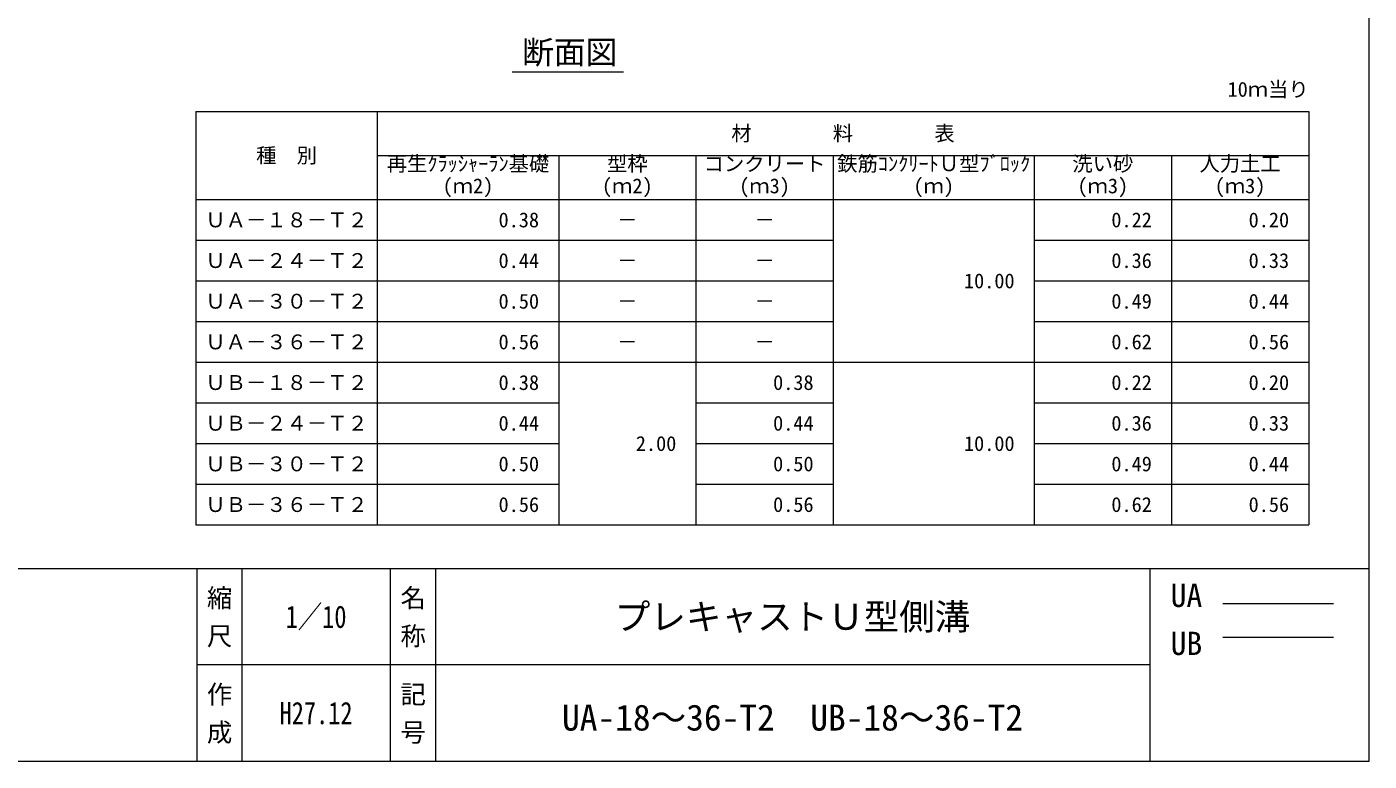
# Model space of a CAD drawing. Units: millimetres at full size, sheet at 1:10; details may follow other scales. Extents: x 121 to 2859, y 2322 to 4189.
# Drawn here: x 1490 to 2859, y 2322 to 3072 of the extents above; entities that cross this region are included whole.
import ezdxf
from ezdxf.enums import TextEntityAlignment as Align

# ---------------------------------------------------------------- set-up
doc = ezdxf.new("R2010")
doc.units = ezdxf.units.MM
doc.header["$LTSCALE"] = 10
for name, color, linetype, lineweight in [('0_2', 7, 'Continuous', 13), ('_0-0_', 7, 'Continuous', 13), ('寸法', 1, 'Continuous', 13), ('本体', 7, 'Continuous', 13)]:
    doc.layers.add(name, color=color, linetype=linetype, lineweight=lineweight)
doc.styles.add('@ＭＳ ゴシック', font='')
doc.styles.add('ＭＳ ゴシック', font='')
doc.styles.get('@ＭＳ ゴシック').set_extended_font_data('@MS Gothic')
doc.styles.get('ＭＳ ゴシック').set_extended_font_data('MS Gothic')

msp = doc.modelspace()

# ---------------------------------------------------------------- linework, layer by layer
at = {"layer": '0_2'}
for p, q in [((1662.68, 2985.34), (1662.68, 2563.34)), ((1662.68, 2985.34), (2797.68, 2985.34)), ((1847.68, 2985.34), (1847.68, 2563.34)), ((2797.68, 2985.34), (2797.68, 2563.34)), ((1847.68, 2940.34), (2797.68, 2940.34)), ((2032.68, 2940.34), (2032.68, 2563.34)), ((2172.68, 2940.34), (2172.68, 2563.34)), ((2312.68, 2940.34), (2312.68, 2563.34)), ((2517.68, 2940.34), (2517.68, 2563.34)), ((2657.68, 2940.34), (2657.68, 2563.34)), ((1662.68, 2895.34), (2797.68, 2895.34)), ((1662.68, 2853.84), (2312.68, 2853.84)), ((2517.68, 2853.84), (2797.68, 2853.84)), ((1662.68, 2812.34), (2312.68, 2812.34)), ((2517.68, 2812.34), (2797.68, 2812.34)), ((1662.68, 2770.84), (2312.68, 2770.84)), ((2517.68, 2770.84), (2797.68, 2770.84)), ((1662.68, 2729.34), (2797.68, 2729.34)), ((1662.68, 2687.84), (2032.68, 2687.84)), ((2172.68, 2687.84), (2312.68, 2687.84)), ((2517.68, 2687.84), (2797.68, 2687.84)), ((1662.68, 2646.34), (2032.68, 2646.34)), ((2172.68, 2646.34), (2312.68, 2646.34)), ((2517.68, 2646.34), (2797.68, 2646.34)), ((1662.68, 2604.84), (2032.68, 2604.84)), ((2172.68, 2604.84), (2312.68, 2604.84)), ((2517.68, 2604.84), (2797.68, 2604.84)), ((1662.68, 2563.34), (2797.68, 2563.34)), ((2635.46, 2420.46), (1663.51, 2420.46))]:
    msp.add_line(p, q, dxfattribs=at)
at = {"layer": '_0-0_', "color": 6}
msp.add_line((121.18, 2518.75), (2859.3, 2518.75), dxfattribs=at)
at = {"layer": '_0-0_'}
for p, q in [((1663.51, 2518.75), (1663.51, 2322.18)), ((1709.48, 2518.75), (1709.48, 2322.18)), ((1860.95, 2518.75), (1860.95, 2322.29)), ((1906.92, 2518.75), (1906.92, 2322.18)), ((2635.46, 2518.75), (2635.46, 2322.18))]:
    msp.add_line(p, q, dxfattribs=at)
at = {"layer": '_0-0_', "color": 6}
msp.add_lwpolyline([(2859.3, 4133.99), (121.18, 4133.99), (121.18, 2322.18), (2859.3, 2322.18)], close=True, dxfattribs=at)
at = {"layer": '寸法', "color": 3}
msp.add_line((1985.09, 3025.78), (2098.86, 3025.78), dxfattribs=at)
at = {"layer": '本体'}
for p, q in [((2710.15, 2483.11), (2822.92, 2483.11)), ((2710.15, 2448.77), (2822.92, 2448.77))]:
    msp.add_line(p, q, dxfattribs=at)

# ---------------------------------------------------------------- texts
at = {"layer": '_0-0_', "style": 'ＭＳ ゴシック'}
for s, p in [('10ｍ当り', (2797.68, 3007.84)), ('0.38', (2012.68, 2874.59)), ('0.22', (2637.68, 2874.59)), ('0.20', (2777.68, 2874.59)), ('0.44', (2012.68, 2833.09)), ('0.36', (2637.68, 2833.09)), ('0.33', (2777.68, 2833.09)), ('10.00', (2497.68, 2812.34)), ('0.50', (2012.68, 2791.59)), ('0.49', (2637.68, 2791.59)), ('0.44', (2777.68, 2791.59)), ('0.56', (2012.68, 2750.09)), ('0.62', (2637.68, 2750.09)), ('0.56', (2777.68, 2750.09)), ('0.38', (2012.68, 2708.59)), ('0.38', (2292.68, 2708.59)), ('0.22', (2637.68, 2708.59)), ('0.20', (2777.68, 2708.59)), ('0.44', (2012.68, 2667.09)), ('0.44', (2292.68, 2667.09)), ('0.36', (2637.68, 2667.09)), ('0.33', (2777.68, 2667.09)), ('2.00', (2152.68, 2646.34)), ('10.00', (2497.68, 2646.34)), ('0.50', (2012.68, 2625.59)), ('0.50', (2292.68, 2625.59)), ('0.49', (2637.68, 2625.59)), ('0.44', (2777.68, 2625.59)), ('0.56', (2012.68, 2584.09)), ('0.56', (2292.68, 2584.09)), ('0.62', (2637.68, 2584.09)), ('0.56', (2777.68, 2584.09))]:
    msp.add_text(s, height=15.19, dxfattribs=at).set_placement(p, align=Align.MIDDLE_RIGHT)
for s, height, p in [('材\u3000\u3000\u3000\u3000料\u3000\u3000\u3000\u3000表', 15.19, (2322.68, 2962.84)), ('種\u3000別', 15.19, (1755.18, 2940.34)), ('ＵＡ－１８－Ｔ２', 15.19, (1755.18, 2874.59)), ('－', 15.19, (2102.68, 2874.59)), ('－', 15.19, (2242.68, 2874.59)), ('ＵＡ－２４－Ｔ２', 15.19, (1755.18, 2833.09)), ('－', 15.19, (2102.68, 2833.09)), ('－', 15.19, (2242.68, 2833.09)), ('ＵＡ－３０－Ｔ２', 15.19, (1755.18, 2791.59)), ('－', 15.19, (2102.68, 2791.59)), ('－', 15.19, (2242.68, 2791.59)), ('ＵＡ－３６－Ｔ２', 15.19, (1755.18, 2750.09)), ('－', 15.19, (2102.68, 2750.09)), ('－', 15.19, (2242.68, 2750.09)), ('ＵＢ－１８－Ｔ２', 15.19, (1755.18, 2708.59)), ('ＵＢ－２４－Ｔ２', 15.19, (1755.18, 2667.09)), ('ＵＢ－３０－Ｔ２', 15.19, (1755.18, 2625.59)), ('ＵＢ－３６－Ｔ２', 15.19, (1755.18, 2584.09)), ('プレキャストＵ型側溝', 26.58, (2271.19, 2469.61)), ('UA-18～36-T2  UB-18～36-T2', 26.58, (2271.19, 2366.72))]:
    msp.add_text(s, height=height, dxfattribs=at).set_placement(p, align=Align.MIDDLE_CENTER)
for s, p in [('再生ｸﾗｯｼｬｰﾗﾝ基礎', (1857.3, 2939.51)), ('型枠', (2081.96, 2939.51)), ('コンクリート', (2180.52, 2939.51)), ('鉄筋ｺﾝｸﾘｰﾄＵ型ﾌﾞﾛｯｸ', (2316.76, 2939.51)), ('洗い砂', (2556.6, 2939.51)), ('人力土工', (2686.24, 2939.51)), ('(ｍ2)', (1914.28, 2916.9)), ('(ｍ2)', (2076.78, 2916.9)), ('(ｍ3)', (2216.78, 2916.9)), ('(ｍ)', (2394.46, 2916.9)), ('(ｍ3)', (2561.78, 2916.9)), ('(ｍ3)', (2701.78, 2916.9))]:
    msp.add_text(s, height=15.19, dxfattribs=at).set_placement(p, align=Align.TOP_LEFT)
at = {"layer": '_0-0_', "style": '@ＭＳ ゴシック'}
for s, p in [(' 縮 尺 ', (1686.5, 2469.61)), ('名 称', (1883.93, 2469.61)), ('作 成', (1686.5, 2371.32)), ('記 号', (1883.93, 2371.32))]:
    msp.add_text(s, height=18.99, rotation=270, dxfattribs=at).set_placement(p, align=Align.MIDDLE_CENTER)
at = {"layer": '_0-0_', "style": 'ＭＳ ゴシック', "width": 0.8}
for s, p in [('1／10', (1785.22, 2469.61)), ('H27.12', (1785.22, 2371.32))]:
    msp.add_text(s, height=22.79, dxfattribs=at).set_placement(p, align=Align.MIDDLE_CENTER)
at = {"layer": '寸法', "color": 3, "style": 'ＭＳ ゴシック'}
msp.add_text('断面図', height=23.74, dxfattribs=at).set_placement((1995.35, 3026.61), align=Align.BOTTOM_LEFT)
at = {"layer": '本体', "style": 'ＭＳ ゴシック'}
for s, p in [('UA', (2672.95, 2491.36)), ('UB', (2672.95, 2442.38))]:
    msp.add_text(s, height=23.74, dxfattribs=at).set_placement(p, align=Align.MIDDLE_CENTER)

doc.saveas('drawing.dxf')
